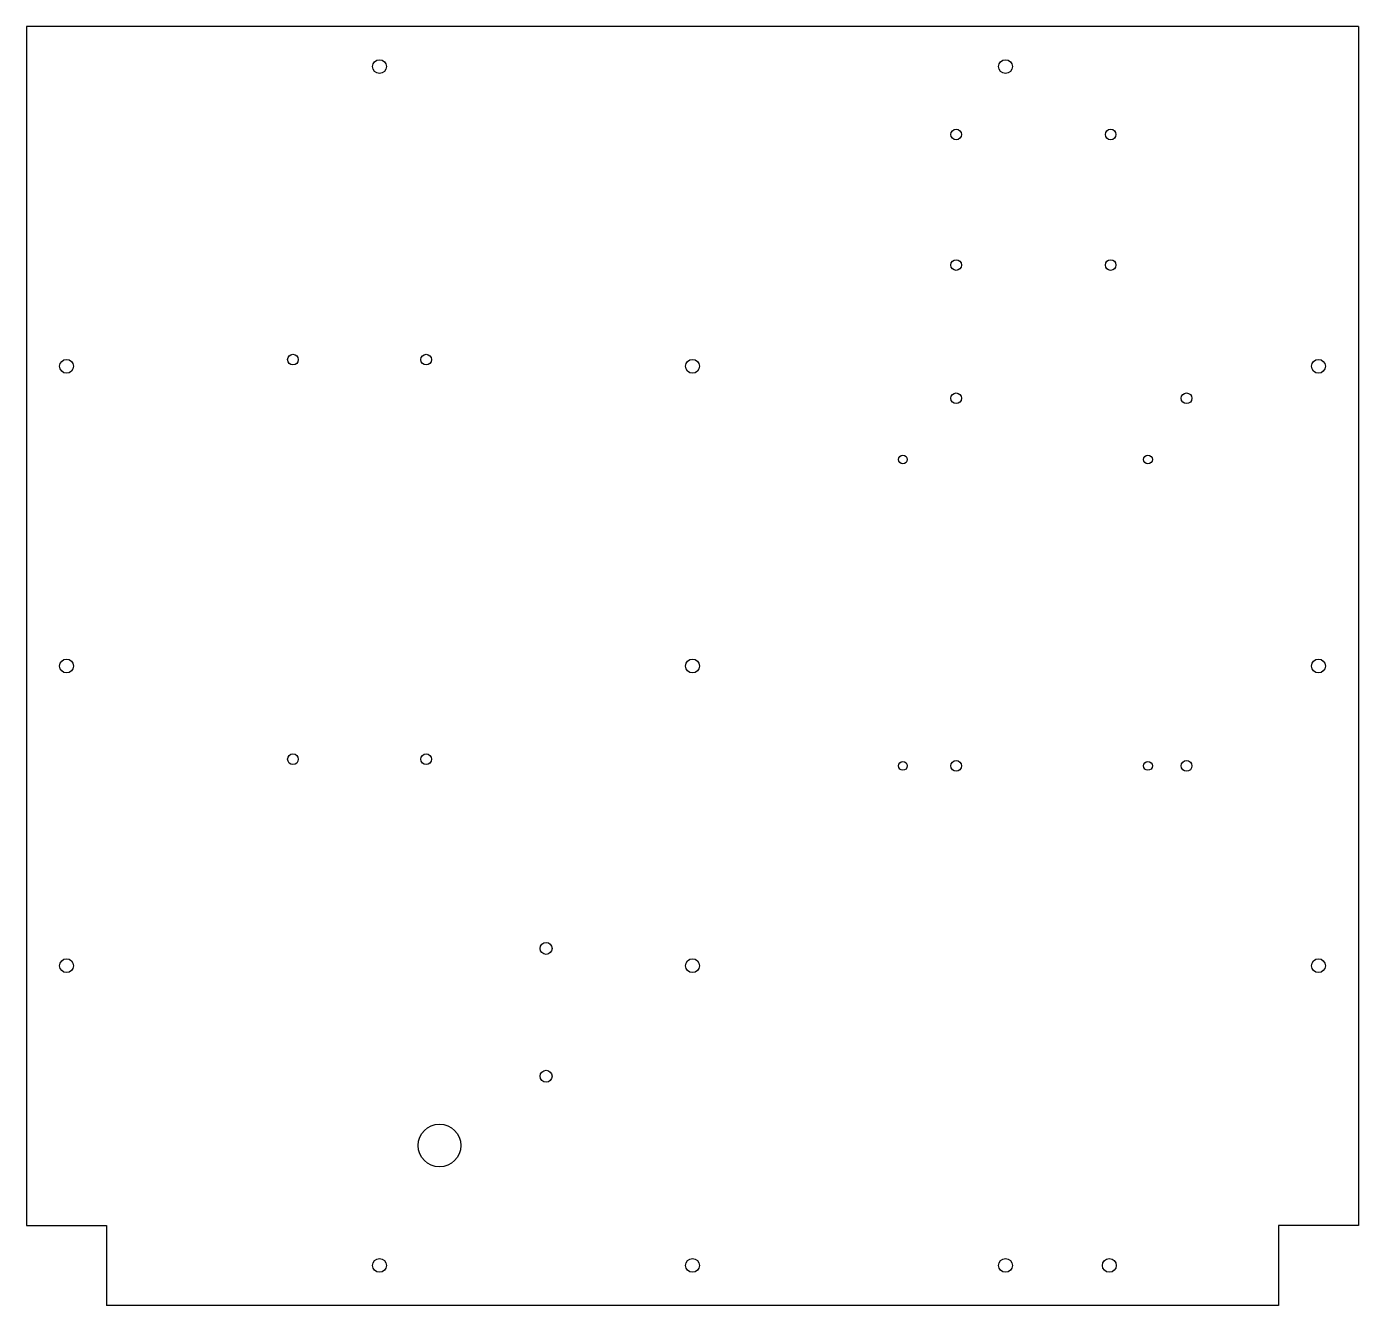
# Model space of a CAD drawing. Extents: x -250 to 250, y -240 to 240.
import ezdxf

# ---------------------------------------------------------------- set-up
doc = ezdxf.new("R2010")
doc.units = 0
doc.layers.get('0').update_dxf_attribs({"linetype": 'continuous'})

msp = doc.modelspace()

# ---------------------------------------------------------------- linework, layer by layer
at = {"color": 0}
for p, q in [((250, 240), (-250, 240)), ((250, 240), (-250, 240)), ((-250, 240), (-250, -210)), ((-250, 240), (-250, -210)), ((250, 240), (250, -210)), ((250, 240), (250, -210)), ((-250, -210), (-220, -210)), ((-250, -210), (-220, -210)), ((-220, -210), (-220, -240)), ((-220, -210), (-220, -240)), ((250, -210), (220, -210)), ((220, -210), (220, -240)), ((220, -210), (220, -240)), ((250, -210), (220, -210)), ((220, -240), (-220, -240)), ((220, -240), (-220, -240))]:
    msp.add_line(p, q, dxfattribs=at)
for centre, radius in [((-117.5, 225), 2.6), ((-117.5, 225), 2.6), ((117.5, 225), 2.6), ((117.5, 225), 2.6), ((99, 199.5), 2), ((157, 199.5), 2), ((99, 150.5), 2), ((157, 150.5), 2), ((-235, 112.5), 2.6), ((-235, 112.5), 2.6), ((-150, 115), 2), ((-150, 115), 2), ((-100, 115), 2), ((-100, 115), 2), ((0, 112.5), 2.6), ((0, 112.5), 2.6), ((235, 112.5), 2.6), ((235, 112.5), 2.6), ((99, 100.5), 2), ((185.5, 100.5), 2), ((79, 77.5), 1.65), ((79, 77.5), 1.65), ((171, 77.5), 1.65), ((171, 77.5), 1.65), ((-235, 0), 2.6), ((-235, 0), 2.6), ((0, 0), 2.6), ((0, 0), 2.6), ((235, 0), 2.6), ((235, 0), 2.6), ((-150, -35), 2), ((-150, -35), 2), ((-100, -35), 2), ((-100, -35), 2), ((79, -37.5), 1.65), ((79, -37.5), 1.65), ((99, -37.5), 2), ((171, -37.5), 1.65), ((171, -37.5), 1.65), ((185.5, -37.5), 2), ((-55, -106), 2.25), ((-55, -106), 2.25), ((-235, -112.5), 2.6), ((-235, -112.5), 2.6), ((0, -112.5), 2.6), ((0, -112.5), 2.6), ((235, -112.5), 2.6), ((235, -112.5), 2.6), ((-55, -154), 2.25), ((-55, -154), 2.25), ((-95, -180), 8), ((-95, -180), 8), ((-117.5, -225), 2.6), ((-117.5, -225), 2.6), ((0, -225), 2.6), ((0, -225), 2.6), ((117.5, -225), 2.6), ((156.5, -225), 2.6)]:
    msp.add_circle(centre, radius, dxfattribs=at)

doc.saveas('drawing.dxf')
